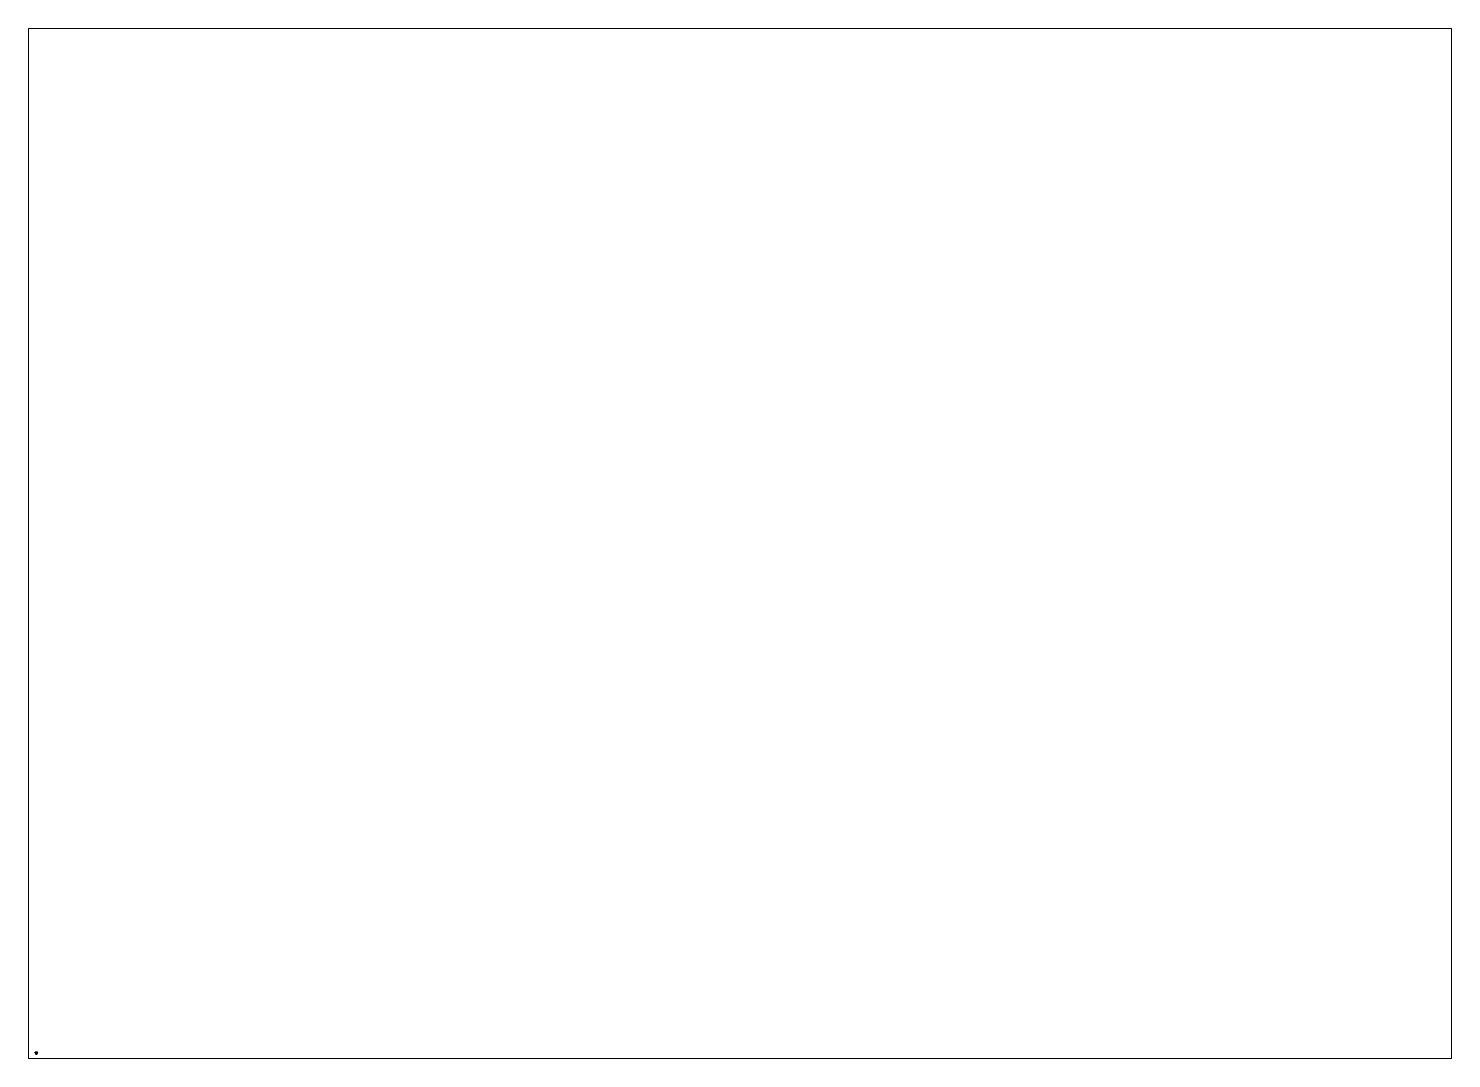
# Paper-space layout 'Layout1' of a CAD drawing. Extents: x 28 to 251, y 20 to 181.
# The model-space entities are those that its viewports show. They can reach past a viewport. Long polylines and large blocks are cut down to what shows.
import ezdxf

# ---------------------------------------------------------------- set-up
doc = ezdxf.new("R2010")
doc.units = 0
doc.layers.get('0').update_dxf_attribs({"linetype": 'CONTINUOUS'})
doc.layers.add('PROP', color=1, linetype='CONTINUOUS')

msp = doc.modelspace()

# ---------------------------------------------------------------- linework, layer by layer
at = {"layer": 'PROP'}
for points in [[(-0.3, -3.5), (-0.32, -3.38), (-0.23, -3.38, -0.23), (-0.21, -3.5, -0.21)], [(-0.21, -3.5, 0.21), (-0.23, -3.38, 0.23), (-0.32, -3.38), (-0.3, -3.5)], [(-0.23, -3.74), (-0.3, -3.5), (-0.21, -3.5, -0.21), (-0.16, -3.74, -0.16)], [(-0.16, -3.74, 0.16), (-0.21, -3.5, 0.21), (-0.3, -3.5), (-0.23, -3.74)], [(-0.21, -3.5, -0.21), (-0.23, -3.38, -0.23), (0, -3.38, -0.32), (0, -3.5, -0.3)], [(0, -3.5, 0.3), (0, -3.38, 0.32), (-0.23, -3.38, 0.23), (-0.21, -3.5, 0.21)], [(-0.12, -3.9), (-0.23, -3.74), (-0.16, -3.74, -0.16), (-0.09, -3.9, -0.09)], [(-0.09, -3.9, 0.09), (-0.16, -3.74, 0.16), (-0.23, -3.74), (-0.12, -3.9)], [(-0.16, -3.74, -0.16), (-0.21, -3.5, -0.21), (0, -3.5, -0.3), (0, -3.74, -0.23)], [(0, -3.74, 0.23), (0, -3.5, 0.3), (-0.21, -3.5, 0.21), (-0.16, -3.74, 0.16)], [(-0.09, -3.9, -0.09), (-0.16, -3.74, -0.16), (0, -3.74, -0.23), (0, -3.9, -0.12)], [(0, -3.9, 0.12), (0, -3.74, 0.23), (-0.16, -3.74, 0.16), (-0.09, -3.9, 0.09)], [(0, -3.96), (-0.12, -3.9), (-0.09, -3.9, -0.09), (0, -3.96)], [(0, -3.96), (-0.09, -3.9, 0.09), (-0.12, -3.9), (0, -3.96)], [(0, -3.96), (-0.09, -3.9, -0.09), (0, -3.9, -0.12), (0, -3.96)], [(0, -3.96), (0, -3.9, 0.12), (-0.09, -3.9, 0.09), (0, -3.96)], [(0, -3.5, -0.3), (0, -3.38, -0.32), (0.23, -3.38, -0.23), (0.21, -3.5, -0.21)], [(0.21, -3.5, 0.21), (0.23, -3.38, 0.23), (0, -3.38, 0.32), (0, -3.5, 0.3)], [(0, -3.74, -0.23), (0, -3.5, -0.3), (0.21, -3.5, -0.21), (0.16, -3.74, -0.16)], [(0.16, -3.74, 0.16), (0.21, -3.5, 0.21), (0, -3.5, 0.3), (0, -3.74, 0.23)], [(0, -3.9, -0.12), (0, -3.74, -0.23), (0.16, -3.74, -0.16), (0.09, -3.9, -0.09)], [(0.09, -3.9, 0.09), (0.16, -3.74, 0.16), (0, -3.74, 0.23), (0, -3.9, 0.12)], [(0, -3.96), (0, -3.9, -0.12), (0.09, -3.9, -0.09), (0, -3.96)], [(0, -3.96), (0.09, -3.9, -0.09), (0.12, -3.9), (0, -3.96)], [(0, -3.96), (0.12, -3.9), (0.09, -3.9, 0.09), (0, -3.96)], [(0, -3.96), (0.09, -3.9, 0.09), (0, -3.9, 0.12), (0, -3.96)], [(0.09, -3.9, -0.09), (0.16, -3.74, -0.16), (0.23, -3.74), (0.12, -3.9)], [(0.12, -3.9), (0.23, -3.74), (0.16, -3.74, 0.16), (0.09, -3.9, 0.09)], [(0.16, -3.74, -0.16), (0.21, -3.5, -0.21), (0.3, -3.5), (0.23, -3.74)], [(0.23, -3.74), (0.3, -3.5), (0.21, -3.5, 0.21), (0.16, -3.74, 0.16)], [(0.21, -3.5, -0.21), (0.23, -3.38, -0.23), (0.32, -3.38), (0.3, -3.5)], [(0.3, -3.5), (0.32, -3.38), (0.23, -3.38, 0.23), (0.21, -3.5, 0.21)]]:
    msp.add_3dface(points, dxfattribs=at)

psp = doc.layouts.get("Layout1")

# ---------------------------------------------------------------- viewports
at = {"layer": '0'}
psp.add_viewport(center=(139.22, 100.81), size=(222.76, 161.29), view_center_point=(210, 148.5), view_height=307.4901, dxfattribs=at)

doc.saveas('drawing.dxf')
